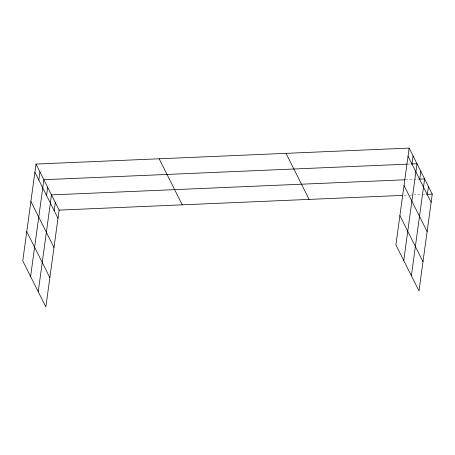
<?xml version="1.0" encoding="UTF-8"?>
<svg xmlns="http://www.w3.org/2000/svg" width="455" height="455" viewBox="0 0 455 455"><rect width="100%" height="100%" fill="white"/><g stroke="black" fill="none" stroke-linecap="round" stroke-linejoin="round"><path stroke-width="0.34" stroke-dasharray="2.27 1.71" d="M407.856 164.13L410.672 164.01M405.632 179.748L418.293 179.202M404.103 195.331L407.623 195.184M409.733 195.093L421.694 194.581M422.399 194.547L425.92 194.399"/><path stroke-width="0.68" d="M36.013 164.056L22.75 260.874L45.847 306.915L59.11 210.102L36.013 164.056L409.153 148.085L432.25 194.126L418.987 290.944L395.89 244.898L409.153 148.085M38.817 180.055L39.938 171.882M30.604 276.526L43.868 179.708L407.157 164.158M46.558 195.479L47.678 187.306M38.226 291.723L51.489 194.905L404.927 179.776M54.179 210.671L55.3 202.503M411.963 164.079L413.077 155.911M403.744 260.556L417.007 163.737L411.377 163.982M419.698 179.503L420.818 171.336M411.365 275.753L424.629 178.934L418.998 179.173M427.319 194.7L428.439 186.533M59.11 210.102L402.698 195.394M426.619 194.37L432.25 194.126M408.033 156.253L431.13 202.299M404.029 185.509L427.126 231.549M399.899 215.647L422.996 261.693M286.019 153.352L309.116 199.398M159.148 158.784L182.245 204.83M34.893 172.223L57.99 218.269M30.883 201.48L53.986 247.52M26.76 231.618L49.857 277.664"/></g></svg>
